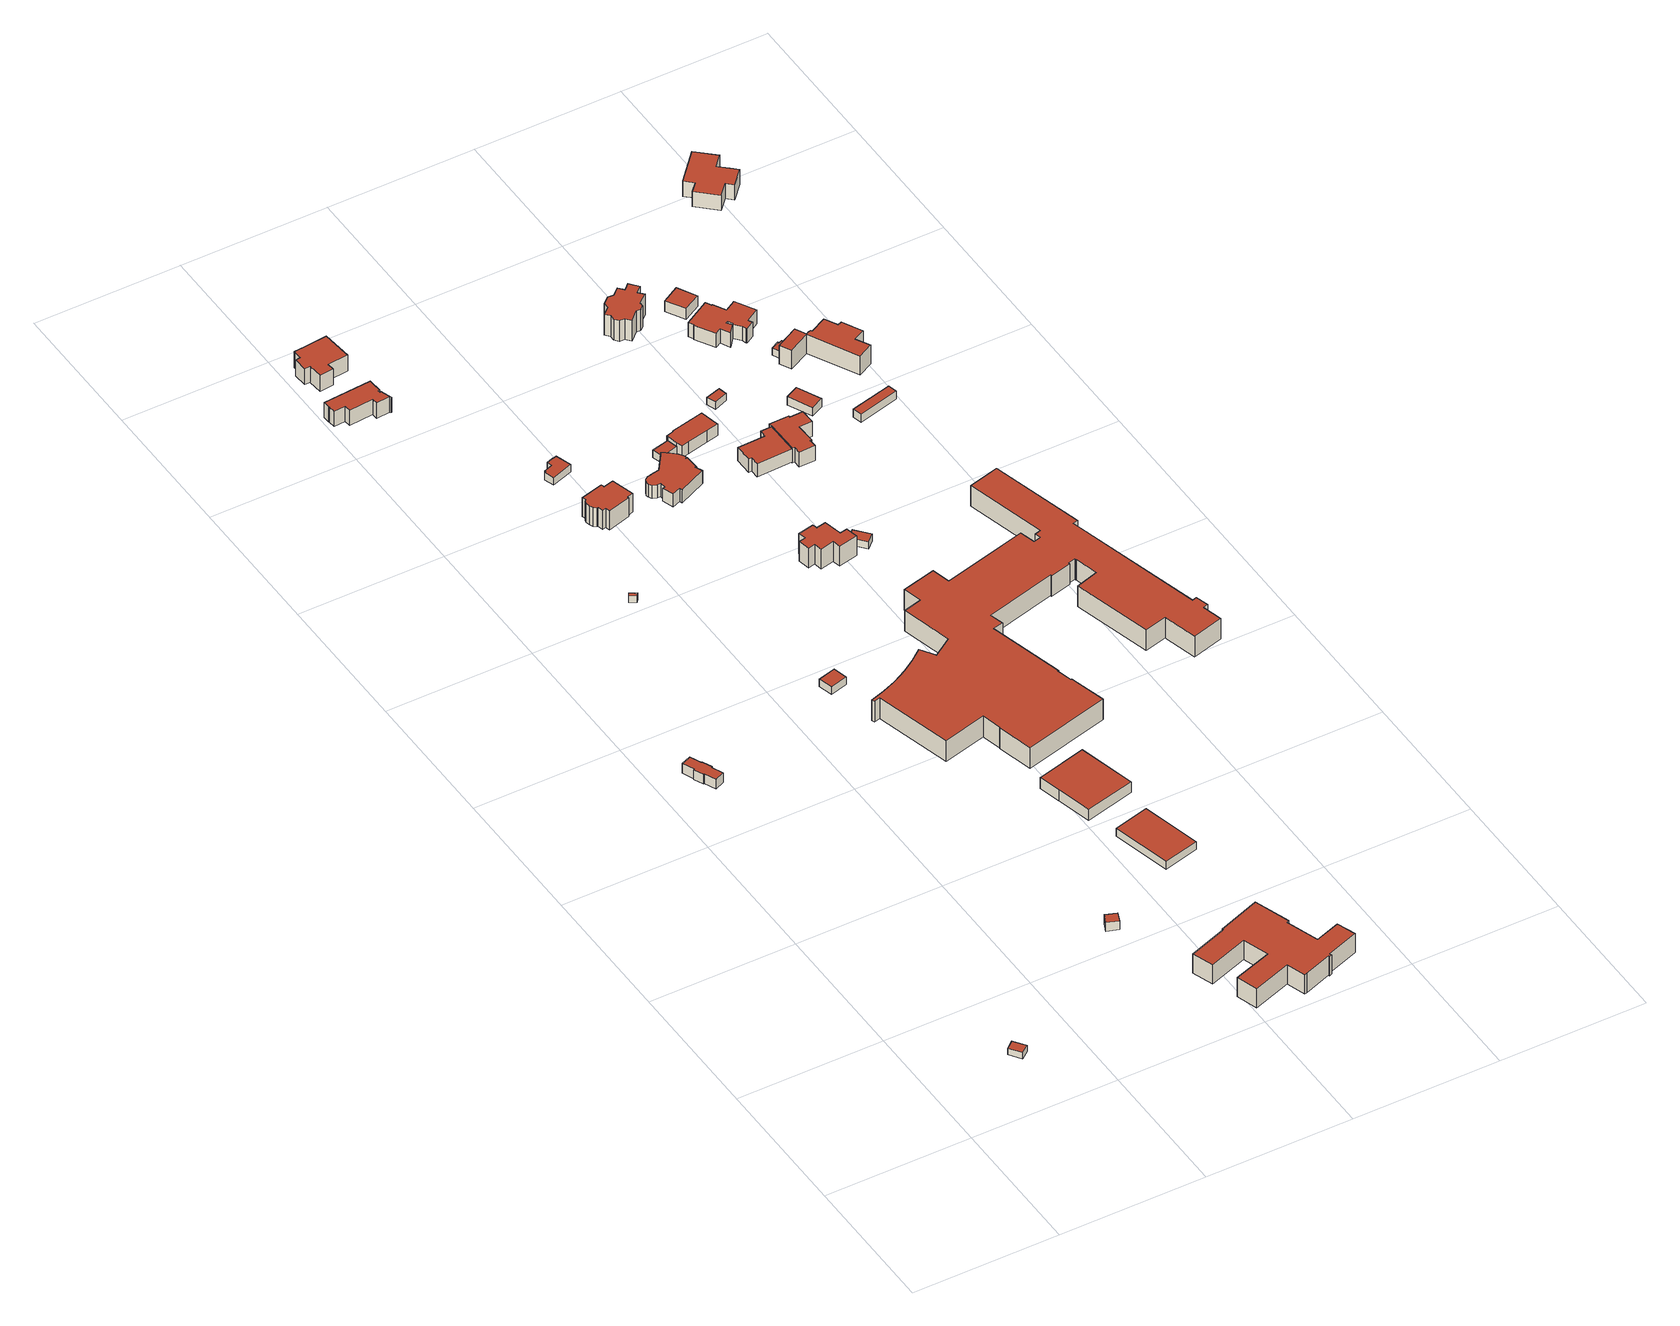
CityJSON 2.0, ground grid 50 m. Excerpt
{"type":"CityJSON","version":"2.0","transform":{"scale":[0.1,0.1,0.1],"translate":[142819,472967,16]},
"CityObjects":{
"building1":{"type":"Building","attributes":{"b3_dak_type":"multiple horizontal","b3_h_dak_50p":23.14,"b3_h_dak_70p":23.22,"b3_h_dak_max":23.34,"b3_h_dak_min":22.95,"b3_h_maaiveld":20.73,"b3_kas_warenhuis":false,"b3_mutatie_ahn3_ahn4":false,"b3_reconstructie_onvolledig":false,"b3_rmse_lod12":0.131,"b3_rmse_lod13":0.131,"b3_rmse_lod22":0.0195,"b3_val3dity_lod12":"[]","b3_val3dity_lod13":"[]","b3_val3dity_lod22":"[]","b3_volume_lod12":41.1,"b3_volume_lod13":41.1,"b3_volume_lod22":39.62,"geconstateerd":false,"oorspronkelijkbouwjaar":2012,"status":"Pand in gebruik"},"children":["building1-1"]},
"building1-1":{"type":"BuildingPart","parents":["building1"],"geometry":[{"type":"Solid","lod":"1.2","boundaries":[[[[0,1,2,3]],[[4,2,1,5]],[[6,3,2,4]],[[7,0,3,6]],[[5,1,0,7]],[[5,7,6,4]]]],"semantics":{"surfaces":[{"type":"GroundSurface"},{"type":"WallSurface","on_footprint_edge":true},{"type":"RoofSurface"}],"values":[[0,1,1,1,1,2]]}}]},
"building2":{"type":"Building","attributes":{"b3_dak_type":"slanted","b3_h_dak_50p":23.76,"b3_h_dak_70p":24.16,"b3_h_dak_max":25.34,"b3_h_dak_min":22.72,"b3_h_maaiveld":20.42,"b3_kas_warenhuis":false,"b3_mutatie_ahn3_ahn4":false,"b3_reconstructie_onvolledig":false,"b3_rmse_lod12":0.737,"b3_rmse_lod13":0.737,"b3_rmse_lod22":0.0589,"b3_val3dity_lod12":"[]","b3_val3dity_lod13":"[]","b3_val3dity_lod22":"[]","b3_volume_lod12":171.53,"b3_volume_lod13":171.53,"b3_volume_lod22":156.34,"geconstateerd":false,"oorspronkelijkbouwjaar":1994,"status":"Pand in gebruik"},"children":["building2-1"]},
"building2-1":{"type":"BuildingPart","parents":["building2"],"geometry":[{"type":"Solid","lod":"1.2","boundaries":[[[[8,9,10,11,12,13,14,15,16,17,18,19]],[[20,15,14,21]],[[21,14,13,22]],[[23,16,15,20]],[[24,17,16,23]],[[22,13,12,25]],[[25,12,11,26]],[[26,11,10,27]],[[28,9,8,29]],[[27,10,9,28]],[[29,8,19,30]],[[30,19,18,31]],[[31,18,17,24]],[[31,24,23,20,21,22,25,26,27,28,29,30]]]],"semantics":{"surfaces":[{"type":"GroundSurface"},{"type":"WallSurface","on_footprint_edge":true},{"type":"RoofSurface"}],"values":[[0,1,1,1,1,1,1,1,1,1,1,1,1,2]]}}]},
"building3":{"type":"Building","attributes":{"b3_dak_type":"slanted","b3_h_dak_50p":24.06,"b3_h_dak_70p":24.35,"b3_h_dak_max":24.79,"b3_h_dak_min":23.16,"b3_h_maaiveld":20.86,"b3_kas_warenhuis":false,"b3_mutatie_ahn3_ahn4":false,"b3_reconstructie_onvolledig":false,"b3_rmse_lod12":0.514,"b3_rmse_lod13":0.514,"b3_rmse_lod22":0.0364,"b3_val3dity_lod12":"[]","b3_val3dity_lod13":"[]","b3_val3dity_lod22":"[]","b3_volume_lod12":49.51,"b3_volume_lod13":49.51,"b3_volume_lod22":45.46,"geconstateerd":false,"oorspronkelijkbouwjaar":1950,"status":"Pand in gebruik"},"children":["building3-1"]},
"building3-1":{"type":"BuildingPart","parents":["building3"],"geometry":[{"type":"Solid","lod":"1.2","boundaries":[[[[32,33,34,35]],[[36,34,33,37]],[[38,35,34,36]],[[39,32,35,38]],[[37,33,32,39]],[[37,39,38,36]]]],"semantics":{"surfaces":[{"type":"GroundSurface"},{"type":"WallSurface","on_footprint_edge":true},{"type":"RoofSurface"}],"values":[[0,1,1,1,1,2]]}}]},
"building4":{"type":"Building","attributes":{"b3_dak_type":"multiple horizontal","b3_h_dak_50p":22.14,"b3_h_dak_70p":22.17,"b3_h_dak_max":22.23,"b3_h_dak_min":22.05,"b3_h_maaiveld":19.67,"b3_kas_warenhuis":false,"b3_mutatie_ahn3_ahn4":false,"b3_reconstructie_onvolledig":false,"b3_rmse_lod12":0.0427,"b3_rmse_lod13":0.0427,"b3_rmse_lod22":0.0392,"b3_val3dity_lod12":"[]","b3_val3dity_lod13":"[]","b3_val3dity_lod22":"[]","b3_volume_lod12":8.63,"b3_volume_lod13":8.63,"b3_volume_lod22":8.57,"geconstateerd":false,"oorspronkelijkbouwjaar":1936,"status":"Pand in gebruik"},"children":["building4-1"]},
"building4-1":{"type":"BuildingPart","parents":["building4"],"geometry":[{"type":"Solid","lod":"1.2","boundaries":[[[[40,41,42,43]],[[44,41,40,45]],[[46,42,41,44]],[[45,40,43,47]],[[47,43,42,46]],[[47,46,44,45]]]],"semantics":{"surfaces":[{"type":"GroundSurface"},{"type":"WallSurface","on_footprint_edge":true},{"type":"RoofSurface"}],"values":[[0,1,1,1,1,2]]}}]},
"building5":{"type":"Building","attributes":{"b3_dak_type":"slanted","b3_h_dak_50p":27.4,"b3_h_dak_70p":28.21,"b3_h_dak_max":31.79,"b3_h_dak_min":24.15,"b3_h_maaiveld":20.88,"b3_kas_warenhuis":false,"b3_mutatie_ahn3_ahn4":false,"b3_reconstructie_onvolledig":false,"b3_rmse_lod12":1.97,"b3_rmse_lod13":1.97,"b3_rmse_lod22":0.131,"b3_val3dity_lod12":"[]","b3_val3dity_lod13":"[]","b3_val3dity_lod22":"[]","b3_volume_lod12":5452.6,"b3_volume_lod13":5452.6,"b3_volume_lod22":4906.74,"geconstateerd":false,"oorspronkelijkbouwjaar":1950,"status":"Pand in gebruik"},"children":["building5-1"]},
"building5-1":{"type":"BuildingPart","parents":["building5"],"geometry":[{"type":"Solid","lod":"1.2","boundaries":[[[[48,49,50,51,52,53,54,55,56,57,58,59,60,61,62,63,64,65,66,67,68]],[[69,49,48,70]],[[71,68,67,72]],[[72,67,66,73]],[[73,66,65,74]],[[74,65,64,75]],[[75,64,63,76]],[[76,63,62,77]],[[77,62,61,78]],[[78,61,60,79]],[[80,59,58,81]],[[79,60,59,80]],[[81,58,57,82]],[[82,57,56,83]],[[83,56,55,84]],[[85,51,50,86]],[[84,55,54,87]],[[88,52,51,85]],[[89,53,52,88]],[[87,54,53,89]],[[70,48,68,71]],[[86,50,49,69]],[[86,69,70,71,72,73,74,75,76,77,78,79,80,81,82,83,84,87,89,88,85]]]],"semantics":{"surfaces":[{"type":"GroundSurface"},{"type":"WallSurface","on_footprint_edge":true},{"type":"RoofSurface"}],"values":[[0,1,1,1,1,1,1,1,1,1,1,1,1,1,1,1,1,1,1,1,1,1,2]]}}]},
"building6":{"type":"Building","attributes":{"b3_dak_type":"slanted","b3_h_dak_50p":24.07,"b3_h_dak_70p":24.55,"b3_h_dak_max":27.85,"b3_h_dak_min":21.35,"b3_h_maaiveld":18.71,"b3_kas_warenhuis":false,"b3_mutatie_ahn3_ahn4":false,"b3_reconstructie_onvolledig":false,"b3_rmse_lod12":1.59,"b3_rmse_lod13":1.56,"b3_rmse_lod22":0.21,"b3_val3dity_lod12":"[]","b3_val3dity_lod13":"[]","b3_val3dity_lod22":"[]","b3_volume_lod12":683.95,"b3_volume_lod13":684.21,"b3_volume_lod22":595.8,"geconstateerd":false,"oorspronkelijkbouwjaar":1956,"status":"Pand in gebruik"},"children":["building6-1"]},
"building6-1":{"type":"BuildingPart","parents":["building6"],"geometry":[{"type":"Solid","lod":"1.2","boundaries":[[[[90,91,92,93,94,95,96,97,98,99,100,101,102,103,104,105]],[[106,102,101,107]],[[107,101,100,108]],[[109,91,90,110]],[[110,90,105,111]],[[112,95,94,113]],[[114,103,102,106]],[[115,96,95,112]],[[108,100,99,116]],[[116,99,98,117]],[[117,98,97,118]],[[118,97,96,115]],[[119,93,92,120]],[[113,94,93,119]],[[120,92,91,109]],[[111,105,104,121]],[[121,104,103,114]],[[121,114,106,107,108,116,117,118,115,112,113,119,120,109,110,111]]]],"semantics":{"surfaces":[{"type":"GroundSurface"},{"type":"WallSurface","on_footprint_edge":true},{"type":"RoofSurface"}],"values":[[0,1,1,1,1,1,1,1,1,1,1,1,1,1,1,1,1,2]]}}]},
"building7":{"type":"Building","attributes":{"b3_dak_type":"multiple horizontal","b3_h_dak_50p":23.02,"b3_h_dak_70p":23.03,"b3_h_dak_max":23.17,"b3_h_dak_min":22.88,"b3_h_maaiveld":20.1,"b3_kas_warenhuis":false,"b3_mutatie_ahn3_ahn4":false,"b3_reconstructie_onvolledig":false,"b3_rmse_lod12":0.0238,"b3_rmse_lod13":0.0238,"b3_rmse_lod22":0.0223,"b3_val3dity_lod12":"[]","b3_val3dity_lod13":"[]","b3_val3dity_lod22":"[]","b3_volume_lod12":91.3,"b3_volume_lod13":91.3,"b3_volume_lod22":91.19,"geconstateerd":false,"oorspronkelijkbouwjaar":1970,"status":"Pand in gebruik"},"children":["building7-1"]},
"building7-1":{"type":"BuildingPart","parents":["building7"],"geometry":[{"type":"Solid","lod":"1.2","boundaries":[[[[122,123,124,125]],[[126,123,122,127]],[[127,122,125,128]],[[129,124,123,126]],[[128,125,124,129]],[[128,129,126,127]]]],"semantics":{"surfaces":[{"type":"GroundSurface"},{"type":"WallSurface","on_footprint_edge":true},{"type":"RoofSurface"}],"values":[[0,1,1,1,1,2]]}}]},
"building8":{"type":"Building","attributes":{"b3_dak_type":"slanted","b3_h_dak_50p":24.22,"b3_h_dak_70p":25.07,"b3_h_dak_max":27.09,"b3_h_dak_min":21.62,"b3_h_maaiveld":18.99,"b3_kas_warenhuis":false,"b3_mutatie_ahn3_ahn4":false,"b3_reconstructie_onvolledig":false,"b3_rmse_lod12":1.87,"b3_rmse_lod13":1.87,"b3_rmse_lod22":0.143,"b3_val3dity_lod12":"[]","b3_val3dity_lod13":"[]","b3_val3dity_lod22":"[]","b3_volume_lod12":882.23,"b3_volume_lod13":882.23,"b3_volume_lod22":741.4,"geconstateerd":false,"oorspronkelijkbouwjaar":1930,"status":"Pand in gebruik"},"children":["building8-1"]},
"building8-1":{"type":"BuildingPart","parents":["building8"],"geometry":[{"type":"Solid","lod":"1.2","boundaries":[[[[130,131,132,133,134,135,136,137,138,139,140]],[[141,138,137,142]],[[142,137,136,143]],[[143,136,135,144]],[[144,135,134,145]],[[146,139,138,141]],[[147,130,140,148]],[[148,140,139,146]],[[145,134,133,149]],[[149,133,132,150]],[[150,132,131,151]],[[151,131,130,147]],[[151,147,148,146,141,142,143,144,145,149,150]]]],"semantics":{"surfaces":[{"type":"GroundSurface"},{"type":"WallSurface","on_footprint_edge":true},{"type":"RoofSurface"}],"values":[[0,1,1,1,1,1,1,1,1,1,1,1,2]]}}]},
"building9":{"type":"Building","attributes":{"b3_dak_type":"multiple horizontal","b3_h_dak_50p":24,"b3_h_dak_70p":24.02,"b3_h_dak_max":24.35,"b3_h_dak_min":21.24,"b3_h_maaiveld":21.02,"b3_kas_warenhuis":false,"b3_mutatie_ahn3_ahn4":false,"b3_reconstructie_onvolledig":false,"b3_rmse_lod12":0.13,"b3_rmse_lod13":0.13,"b3_rmse_lod22":0.126,"b3_val3dity_lod12":"[]","b3_val3dity_lod13":"[]","b3_val3dity_lod22":"[]","b3_volume_lod12":774.71,"b3_volume_lod13":774.71,"b3_volume_lod22":771.06,"geconstateerd":false,"oorspronkelijkbouwjaar":1970,"status":"Pand in gebruik"},"children":["building9-1"]},
"building9-1":{"type":"BuildingPart","parents":["building9"],"geometry":[{"type":"Solid","lod":"1.2","boundaries":[[[[152,153,154,155,156,157]],[[158,154,153,159]],[[160,156,155,161]],[[161,155,154,158]],[[162,157,156,160]],[[163,152,157,162]],[[159,153,152,163]],[[159,163,162,160,161,158]]]],"semantics":{"surfaces":[{"type":"GroundSurface"},{"type":"WallSurface","on_footprint_edge":true},{"type":"RoofSurface"}],"values":[[0,1,1,1,1,1,1,2]]}}]},
"building10":{"type":"Building","attributes":{"b3_dak_type":"slanted","b3_h_dak_50p":25.61,"b3_h_dak_70p":26.38,"b3_h_dak_max":27.65,"b3_h_dak_min":21.99,"b3_h_maaiveld":19.08,"b3_kas_warenhuis":false,"b3_mutatie_ahn3_ahn4":false,"b3_reconstructie_onvolledig":false,"b3_rmse_lod12":1.64,"b3_rmse_lod13":1.64,"b3_rmse_lod22":0.108,"b3_val3dity_lod12":"[]","b3_val3dity_lod13":"[]","b3_val3dity_lod22":"[]","b3_volume_lod12":806.94,"b3_volume_lod13":806.94,"b3_volume_lod22":709.84,"geconstateerd":false,"oorspronkelijkbouwjaar":1919,"status":"Pand in gebruik"},"children":["building10-1"]},
"building10-1":{"type":"BuildingPart","parents":["building10"],"geometry":[{"type":"Solid","lod":"1.2","boundaries":[[[[164,165,166,167,168,169,170,171,172,173,174,175,176,177,178,179,180]],[[181,173,172,182]],[[183,174,173,181]],[[182,172,171,184]],[[185,170,169,186]],[[184,171,170,185]],[[187,167,166,188]],[[189,168,167,187]],[[186,169,168,189]],[[190,165,164,191]],[[188,166,165,190]],[[191,164,180,192]],[[192,180,179,193]],[[193,179,178,194]],[[194,178,177,195]],[[195,177,176,196]],[[196,176,175,197]],[[197,175,174,183]],[[197,183,181,182,184,185,186,189,187,188,190,191,192,193,194,195,196]]]],"semantics":{"surfaces":[{"type":"GroundSurface"},{"type":"WallSurface","on_footprint_edge":true},{"type":"RoofSurface"}],"values":[[0,1,1,1,1,1,1,1,1,1,1,1,1,1,1,1,1,1,2]]}}]},
"building11":{"type":"Building","attributes":{"b3_dak_type":"multiple horizontal","b3_h_dak_50p":24.29,"b3_h_dak_70p":24.33,"b3_h_dak_max":25.59,"b3_h_dak_min":22.02,"b3_h_maaiveld":20.09,"b3_kas_warenhuis":false,"b3_mutatie_ahn3_ahn4":false,"b3_reconstructie_onvolledig":false,"b3_rmse_lod12":0.244,"b3_rmse_lod13":0.244,"b3_rmse_lod22":0.194,"b3_val3dity_lod12":"[]","b3_val3dity_lod13":"[]","b3_val3dity_lod22":"[]","b3_volume_lod12":1491.01,"b3_volume_lod13":1491.01,"b3_volume_lod22":1485.7,"geconstateerd":false,"oorspronkelijkbouwjaar":1970,"status":"Pand in gebruik"},"children":["building11-1"]},
"building11-1":{"type":"BuildingPart","parents":["building11"],"geometry":[{"type":"Solid","lod":"1.2","boundaries":[[[[198,199,200,201,202,203,204]],[[205,202,201,206]],[[207,203,202,205]],[[206,201,200,208]],[[209,204,203,207]],[[208,200,199,210]],[[211,198,204,209]],[[210,199,198,211]],[[210,211,209,207,205,206,208]]]],"semantics":{"surfaces":[{"type":"GroundSurface"},{"type":"WallSurface","on_footprint_edge":true},{"type":"RoofSurface"}],"values":[[0,1,1,1,1,1,1,1,2]]}}]},
"building12":{"type":"Building","attributes":{"b3_dak_type":"slanted","b3_h_dak_50p":21.4,"b3_h_dak_70p":21.5,"b3_h_dak_max":21.8,"b3_h_dak_min":20.87,"b3_h_maaiveld":18.58,"b3_kas_warenhuis":false,"b3_mutatie_ahn3_ahn4":false,"b3_reconstructie_onvolledig":false,"b3_rmse_lod12":0.271,"b3_rmse_lod13":0.271,"b3_rmse_lod22":0.195,"b3_val3dity_lod12":"[]","b3_val3dity_lod13":"[]","b3_val3dity_lod22":"[]","b3_volume_lod12":109.45,"b3_volume_lod13":109.45,"b3_volume_lod22":104.81,"geconstateerd":false,"oorspronkelijkbouwjaar":2011,"status":"Pand in gebruik"},"children":["building12-1"]},
"building12-1":{"type":"BuildingPart","parents":["building12"],"geometry":[{"type":"Solid","lod":"1.2","boundaries":[[[[212,213,214,215,216,217,218,219,220,221]],[[222,220,219,223]],[[224,213,212,225]],[[225,212,221,226]],[[227,214,213,224]],[[223,219,218,228]],[[228,218,217,229]],[[230,215,214,227]],[[231,216,215,230]],[[229,217,216,231]],[[226,221,220,222]],[[226,222,223,228,229,231,230,227,224,225]]]],"semantics":{"surfaces":[{"type":"GroundSurface"},{"type":"WallSurface","on_footprint_edge":true},{"type":"RoofSurface"}],"values":[[0,1,1,1,1,1,1,1,1,1,1,2]]}}]},
"building13":{"type":"Building","attributes":{"b3_dak_type":"slanted","b3_h_dak_50p":21.97,"b3_h_dak_70p":23.82,"b3_h_dak_max":24.96,"b3_h_dak_min":21.35,"b3_h_maaiveld":18.92,"b3_kas_warenhuis":false,"b3_mutatie_ahn3_ahn4":false,"b3_reconstructie_onvolledig":false,"b3_rmse_lod12":1.58,"b3_rmse_lod13":1.58,"b3_rmse_lod22":0.197,"b3_val3dity_lod12":"[]","b3_val3dity_lod13":"[]","b3_val3dity_lod22":"[]","b3_volume_lod12":855.33,"b3_volume_lod13":855.33,"b3_volume_lod22":673.35,"geconstateerd":false,"oorspronkelijkbouwjaar":1993,"status":"Pand in gebruik"},"children":["building13-1"]},
"building13-1":{"type":"BuildingPart","parents":["building13"],"geometry":[{"type":"Solid","lod":"1.2","boundaries":[[[[232,233,234,235,236,237,238,239,240,241,242,243,244,245,246,247,248,249,250,251,252,253,254,255,256,257,258,259,260]],[[261,243,242,262]],[[263,249,248,264]],[[265,246,245,266]],[[267,250,249,263]],[[268,251,250,267]],[[264,248,247,269]],[[269,247,246,265]],[[266,245,244,270]],[[270,244,243,261]],[[271,241,240,272]],[[262,242,241,271]],[[272,240,239,273]],[[273,239,238,274]],[[274,238,237,275]],[[276,233,232,277]],[[278,236,235,279]],[[275,237,236,278]],[[280,234,233,276]],[[279,235,234,280]],[[281,259,258,282]],[[283,260,259,281]],[[277,232,260,283]],[[284,257,256,285]],[[285,256,255,286]],[[286,255,254,287]],[[282,258,257,284]],[[287,254,253,288]],[[288,253,252,289]],[[289,252,251,268]],[[289,268,267,263,264,269,265,266,270,261,262,271,272,273,274,275,278,279,280,276,277,283,281,282,284,285,286,287,288]]]],"semantics":{"surfaces":[{"type":"GroundSurface"},{"type":"WallSurface","on_footprint_edge":true},{"type":"RoofSurface"}],"values":[[0,1,1,1,1,1,1,1,1,1,1,1,1,1,1,1,1,1,1,1,1,1,1,1,1,1,1,1,1,1,2]]}}]},
"building14":{"type":"Building","attributes":{"b3_dak_type":"slanted","b3_h_dak_50p":25.69,"b3_h_dak_70p":26.9,"b3_h_dak_max":29.04,"b3_h_dak_min":21.82,"b3_h_maaiveld":19.28,"b3_kas_warenhuis":false,"b3_mutatie_ahn3_ahn4":false,"b3_reconstructie_onvolledig":false,"b3_rmse_lod12":2.82,"b3_rmse_lod13":1.1,"b3_rmse_lod22":0.0935,"b3_val3dity_lod12":"[]","b3_val3dity_lod13":"[]","b3_val3dity_lod22":"[]","b3_volume_lod12":849.24,"b3_volume_lod13":719.4,"b3_volume_lod22":654.16,"geconstateerd":false,"oorspronkelijkbouwjaar":1931,"status":"Pand in gebruik"},"children":["building14-1"]},
"building14-1":{"type":"BuildingPart","parents":["building14"],"geometry":[{"type":"Solid","lod":"1.2","boundaries":[[[[290,291,292,293,294,295,296,297,298,299,300,301,302,303]],[[304,303,302,305]],[[306,290,303,304]],[[305,302,301,307]],[[307,301,300,308]],[[308,300,299,309]],[[309,299,298,310]],[[310,298,297,311]],[[311,297,296,312]],[[312,296,295,313]],[[314,294,293,315]],[[315,293,292,316]],[[313,295,294,314]],[[316,292,291,317]],[[317,291,290,306]],[[317,306,304,305,307,308,309,310,311,312,313,314,315,316]]]],"semantics":{"surfaces":[{"type":"GroundSurface"},{"type":"WallSurface","on_footprint_edge":true},{"type":"RoofSurface"}],"values":[[0,1,1,1,1,1,1,1,1,1,1,1,1,1,1,2]]}}]},
"building15":{"type":"Building","attributes":{"b3_dak_type":"multiple horizontal","b3_h_dak_50p":21.62,"b3_h_dak_70p":21.63,"b3_h_dak_max":21.83,"b3_h_dak_min":21.39,"b3_h_maaiveld":18.76,"b3_kas_warenhuis":false,"b3_mutatie_ahn3_ahn4":false,"b3_reconstructie_onvolledig":false,"b3_rmse_lod12":0.0261,"b3_rmse_lod13":0.0261,"b3_rmse_lod22":0.0251,"b3_val3dity_lod12":"[]","b3_val3dity_lod13":"[]","b3_val3dity_lod22":"[]","b3_volume_lod12":68.25,"b3_volume_lod13":68.25,"b3_volume_lod22":68.15,"geconstateerd":false,"oorspronkelijkbouwjaar":1980,"status":"Pand in gebruik"},"children":["building15-1"]},
"building15-1":{"type":"BuildingPart","parents":["building15"],"geometry":[{"type":"Solid","lod":"1.2","boundaries":[[[[318,319,320,321]],[[322,320,319,323]],[[324,321,320,322]],[[325,318,321,324]],[[323,319,318,325]],[[323,325,324,322]]]],"semantics":{"surfaces":[{"type":"GroundSurface"},{"type":"WallSurface","on_footprint_edge":true},{"type":"RoofSurface"}],"values":[[0,1,1,1,1,2]]}}]},
"building16":{"type":"Building","attributes":{"b3_dak_type":"multiple horizontal","b3_h_dak_50p":27.55,"b3_h_dak_70p":27.59,"b3_h_dak_max":30.45,"b3_h_dak_min":18.88,"b3_h_maaiveld":19.61,"b3_kas_warenhuis":false,"b3_mutatie_ahn3_ahn4":false,"b3_reconstructie_onvolledig":false,"b3_rmse_lod12":1.69,"b3_rmse_lod13":1.14,"b3_rmse_lod22":0.451,"b3_val3dity_lod12":"[]","b3_val3dity_lod13":"[]","b3_val3dity_lod22":"[303]","b3_volume_lod12":34270.88,"b3_volume_lod13":32622.32,"b3_volume_lod22":30644,"geconstateerd":false,"oorspronkelijkbouwjaar":1970,"status":"Pand in gebruik"},"children":["building16-1"]},
"building16-1":{"type":"BuildingPart","parents":["building16"],"geometry":[{"type":"Solid","lod":"1.2","boundaries":[[[[326,327,328,329,330,331,332,333,334,335,336,337,338,339,340,341,342,343,344,345,346,347,348,349,350,351,352,353,354,355,356,357,358,359,360,361,362,363,364,365,366,367,368,369,370,371,372,373,374,375,376,377,378,379,380,381]],[[382,366,365,383]],[[384,367,366,382]],[[385,372,371,386]],[[387,363,362,388]],[[389,364,363,387]],[[390,327,326,391]],[[392,328,327,390]],[[393,370,369,394]],[[386,371,370,393]],[[394,369,368,395]],[[395,368,367,384]],[[396,342,341,397]],[[383,365,364,389]],[[398,329,328,392]],[[399,360,359,400]],[[388,362,361,401]],[[401,361,360,399]],[[402,335,334,403]],[[404,336,335,402]],[[405,351,350,406]],[[400,359,358,407]],[[408,349,348,409]],[[407,358,357,410]],[[410,357,356,411]],[[403,334,333,412]],[[413,352,351,405]],[[406,350,349,408]],[[414,347,346,415]],[[409,348,347,414]],[[416,345,344,417]],[[417,344,343,418]],[[415,346,345,416]],[[419,354,353,420]],[[421,355,354,419]],[[422,338,337,423]],[[424,339,338,422]],[[411,356,355,421]],[[412,333,332,425]],[[425,332,331,426]],[[427,330,329,398]],[[426,331,330,427]],[[391,326,381,428]],[[428,381,380,429]],[[430,379,378,431]],[[429,380,379,430]],[[431,378,377,432]],[[432,377,376,433]],[[434,375,374,435]],[[435,374,373,436]],[[433,376,375,434]],[[436,373,372,385]],[[423,337,336,404]],[[420,353,352,413]],[[397,341,340,437]],[[437,340,339,424]],[[418,343,342,396]],[[418,396,397,437,424,422,423,404,402,403,412,425,426,427,398,392,390,391,428,429,430,431,432,433,434,435,436,385,386,393,394,395,384,382,383,389,387,388,401,399,400,407,410,411,421,419,420,413,405,406,408,409,414,415,416,417]]]],"semantics":{"surfaces":[{"type":"GroundSurface"},{"type":"WallSurface","on_footprint_edge":true},{"type":"RoofSurface"}],"values":[[0,1,1,1,1,1,1,1,1,1,1,1,1,1,1,1,1,1,1,1,1,1,1,1,1,1,1,1,1,1,1,1,1,1,1,1,1,1,1,1,1,1,1,1,1,1,1,1,1,1,1,1,1,1,1,1,1,2]]}}]},
"building17":{"type":"Building","attributes":{"b3_dak_type":"multiple horizontal","b3_h_dak_50p":21.8,"b3_h_dak_70p":21.81,"b3_h_dak_max":22.12,"b3_h_dak_min":21.7,"b3_h_maaiveld":19.08,"b3_kas_warenhuis":false,"b3_mutatie_ahn3_ahn4":false,"b3_reconstructie_onvolledig":false,"b3_rmse_lod12":0.0314,"b3_rmse_lod13":0.0314,"b3_rmse_lod22":0.0279,"b3_val3dity_lod12":"[]","b3_val3dity_lod13":"[]","b3_val3dity_lod22":"[]","b3_volume_lod12":62.63,"b3_volume_lod13":62.63,"b3_volume_lod22":62.55,"geconstateerd":false,"oorspronkelijkbouwjaar":1935,"status":"Pand in gebruik"},"children":["building17-1"]},
"building17-1":{"type":"BuildingPart","parents":["building17"],"geometry":[{"type":"Solid","lod":"1.2","boundaries":[[[[438,439,440,441]],[[442,439,438,443]],[[443,438,441,444]],[[445,440,439,442]],[[444,441,440,445]],[[444,445,442,443]]]],"semantics":{"surfaces":[{"type":"GroundSurface"},{"type":"WallSurface","on_footprint_edge":true},{"type":"RoofSurface"}],"values":[[0,1,1,1,1,2]]}}]},
"building18":{"type":"Building","attributes":{"b3_dak_type":"slanted","b3_h_dak_50p":22.6,"b3_h_dak_70p":23.12,"b3_h_dak_max":23.92,"b3_h_dak_min":20.57,"b3_h_maaiveld":18.45,"b3_kas_warenhuis":false,"b3_mutatie_ahn3_ahn4":false,"b3_reconstructie_onvolledig":false,"b3_rmse_lod12":1.09,"b3_rmse_lod13":1.09,"b3_rmse_lod22":0.0776,"b3_val3dity_lod12":"[]","b3_val3dity_lod13":"[]","b3_val3dity_lod22":"[]","b3_volume_lod12":447.39,"b3_volume_lod13":447.39,"b3_volume_lod22":379.51,"geconstateerd":false,"oorspronkelijkbouwjaar":1970,"status":"Pand in gebruik"},"children":["building18-1"]},
"building18-1":{"type":"BuildingPart","parents":["building18"],"geometry":[{"type":"Solid","lod":"1.2","boundaries":[[[[446,447,448,449,450,451,452,453,454,455,456]],[[457,453,452,458]],[[458,452,451,459]],[[460,456,455,461]],[[462,446,456,460]],[[461,455,454,463]],[[463,454,453,457]],[[464,450,449,465]],[[459,451,450,464]],[[465,449,448,466]],[[466,448,447,467]],[[467,447,446,462]],[[467,462,460,461,463,457,458,459,464,465,466]]]],"semantics":{"surfaces":[{"type":"GroundSurface"},{"type":"WallSurface","on_footprint_edge":true},{"type":"RoofSurface"}],"values":[[0,1,1,1,1,1,1,1,1,1,1,1,2]]}}]},
"building19":{"type":"Building","attributes":{"b3_dak_type":"slanted","b3_h_dak_50p":23.21,"b3_h_dak_70p":23.82,"b3_h_dak_max":25.56,"b3_h_dak_min":21.48,"b3_h_maaiveld":18.73,"b3_kas_warenhuis":false,"b3_mutatie_ahn3_ahn4":false,"b3_reconstructie_onvolledig":false,"b3_rmse_lod12":1.21,"b3_rmse_lod13":1.21,"b3_rmse_lod22":0.116,"b3_val3dity_lod12":"[]","b3_val3dity_lod13":"[]","b3_val3dity_lod22":"[]","b3_volume_lod12":647.75,"b3_volume_lod13":647.75,"b3_volume_lod22":555.37,"geconstateerd":false,"oorspronkelijkbouwjaar":1931,"status":"Pand in gebruik"},"children":["building19-1"]},
"building19-1":{"type":"BuildingPart","parents":["building19"],"geometry":[{"type":"Solid","lod":"1.2","boundaries":[[[[468,469,470,471,472,473,474,475]],[[476,469,468,477]],[[477,468,475,478]],[[478,475,474,479]],[[480,472,471,481]],[[482,473,472,480]],[[479,474,473,482]],[[481,471,470,483]],[[483,470,469,476]],[[483,476,477,478,479,482,480,481]]]],"semantics":{"surfaces":[{"type":"GroundSurface"},{"type":"WallSurface","on_footprint_edge":true},{"type":"RoofSurface"}],"values":[[0,1,1,1,1,1,1,1,1,2]]}}]},
"building20":{"type":"Building","attributes":{"b3_dak_type":"slanted","b3_h_dak_50p":20.59,"b3_h_dak_70p":20.73,"b3_h_dak_max":20.99,"b3_h_dak_min":20.2,"b3_h_maaiveld":17.98,"b3_kas_warenhuis":false,"b3_mutatie_ahn3_ahn4":false,"b3_reconstructie_onvolledig":false,"b3_rmse_lod12":0.273,"b3_rmse_lod13":0.273,"b3_rmse_lod22":0.0827,"b3_val3dity_lod12":"[]","b3_val3dity_lod13":"[]","b3_val3dity_lod22":"[]","b3_volume_lod12":44.08,"b3_volume_lod13":44.08,"b3_volume_lod22":41.56,"geconstateerd":false,"oorspronkelijkbouwjaar":2017,"status":"Pand in gebruik"},"children":["building20-1"]},
"building20-1":{"type":"BuildingPart","parents":["building20"],"geometry":[{"type":"Solid","lod":"1.2","boundaries":[[[[484,485,486,487]],[[488,485,484,489]],[[489,484,487,490]],[[491,486,485,488]],[[490,487,486,491]],[[490,491,488,489]]]],"semantics":{"surfaces":[{"type":"GroundSurface"},{"type":"WallSurface","on_footprint_edge":true},{"type":"RoofSurface"}],"values":[[0,1,1,1,1,2]]}}]},
"building21":{"type":"Building","attributes":{"b3_dak_type":"slanted","b3_h_dak_50p":22.96,"b3_h_dak_70p":24.08,"b3_h_dak_max":26.23,"b3_h_dak_min":20.88,"b3_h_maaiveld":18.33,"b3_kas_warenhuis":false,"b3_mutatie_ahn3_ahn4":false,"b3_reconstructie_onvolledig":false,"b3_rmse_lod12":1.6,"b3_rmse_lod13":1.6,"b3_rmse_lod22":0.064,"b3_val3dity_lod12":"[]","b3_val3dity_lod13":"[]","b3_val3dity_lod22":"[]","b3_volume_lod12":711.88,"b3_volume_lod13":711.88,"b3_volume_lod22":604.43,"geconstateerd":false,"oorspronkelijkbouwjaar":1930,"status":"Pand in gebruik"},"children":["building21-1"]},
"building21-1":{"type":"BuildingPart","parents":["building21"],"geometry":[{"type":"Solid","lod":"1.2","boundaries":[[[[492,493,494,495,496,497,498,499,500,501,502,503,504]],[[505,495,494,506]],[[507,496,495,505]],[[508,500,499,509]],[[510,501,500,508]],[[511,497,496,507]],[[512,502,501,510]],[[509,499,498,513]],[[513,498,497,511]],[[514,493,492,515]],[[506,494,493,514]],[[516,503,502,512]],[[517,504,503,516]],[[515,492,504,517]],[[515,517,516,512,510,508,509,513,511,507,505,506,514]]]],"semantics":{"surfaces":[{"type":"GroundSurface"},{"type":"WallSurface","on_footprint_edge":true},{"type":"RoofSurface"}],"values":[[0,1,1,1,1,1,1,1,1,1,1,1,1,1,2]]}}]},
"building22":{"type":"Building","attributes":{"b3_dak_type":"slanted","b3_h_dak_50p":24.76,"b3_h_dak_70p":25.71,"b3_h_dak_max":27.51,"b3_h_dak_min":20.45,"b3_h_maaiveld":17.7,"b3_kas_warenhuis":false,"b3_mutatie_ahn3_ahn4":false,"b3_reconstructie_onvolledig":false,"b3_rmse_lod12":2,"b3_rmse_lod13":1.43,"b3_rmse_lod22":0.166,"b3_val3dity_lod12":"[]","b3_val3dity_lod13":"[]","b3_val3dity_lod22":"[]","b3_volume_lod12":1032.83,"b3_volume_lod13":1002.27,"b3_volume_lod22":898.21,"geconstateerd":false,"oorspronkelijkbouwjaar":1920,"status":"Pand in gebruik"},"children":["building22-1"]},
"building22-1":{"type":"BuildingPart","parents":["building22"],"geometry":[{"type":"Solid","lod":"1.2","boundaries":[[[[518,519,520,521,522,523,524,525,526,527,528,529,530,531,532,533,534,535,536,537]],[[538,536,535,539]],[[539,535,534,540]],[[540,534,533,541]],[[542,537,536,538]],[[541,533,532,543]],[[543,532,531,544]],[[544,531,530,545]],[[546,529,528,547]],[[545,530,529,546]],[[547,528,527,548]],[[548,527,526,549]],[[549,526,525,550]],[[551,524,523,552]],[[550,525,524,551]],[[552,523,522,553]],[[553,522,521,554]],[[554,521,520,555]],[[556,519,518,557]],[[555,520,519,556]],[[557,518,537,542]],[[557,542,538,539,540,541,543,544,545,546,547,548,549,550,551,552,553,554,555,556]]]],"semantics":{"surfaces":[{"type":"GroundSurface"},{"type":"WallSurface","on_footprint_edge":true},{"type":"RoofSurface"}],"values":[[0,1,1,1,1,1,1,1,1,1,1,1,1,1,1,1,1,1,1,1,1,2]]}}]},
"building23":{"type":"Building","attributes":{"b3_dak_type":"slanted","b3_h_dak_50p":20.75,"b3_h_dak_70p":20.94,"b3_h_dak_max":21.32,"b3_h_dak_min":20.23,"b3_h_maaiveld":17.83,"b3_kas_warenhuis":false,"b3_mutatie_ahn3_ahn4":false,"b3_reconstructie_onvolledig":false,"b3_rmse_lod12":0.339,"b3_rmse_lod13":0.339,"b3_rmse_lod22":0.022,"b3_val3dity_lod12":"[]","b3_val3dity_lod13":"[]","b3_val3dity_lod22":"[]","b3_volume_lod12":136,"b3_volume_lod13":136,"b3_volume_lod22":127.16,"geconstateerd":false,"oorspronkelijkbouwjaar":1957,"status":"Pand in gebruik"},"children":["building23-1"]},
"building23-1":{"type":"BuildingPart","parents":["building23"],"geometry":[{"type":"Solid","lod":"1.2","boundaries":[[[[558,559,560,561]],[[562,559,558,563]],[[563,558,561,564]],[[565,560,559,562]],[[564,561,560,565]],[[564,565,562,563]]]],"semantics":{"surfaces":[{"type":"GroundSurface"},{"type":"WallSurface","on_footprint_edge":true},{"type":"RoofSurface"}],"values":[[0,1,1,1,1,2]]}}]},
"building24":{"type":"Building","attributes":{"b3_dak_type":"slanted","b3_h_dak_50p":21.05,"b3_h_dak_70p":21.37,"b3_h_dak_max":22.06,"b3_h_dak_min":20.23,"b3_h_maaiveld":17.21,"b3_kas_warenhuis":false,"b3_mutatie_ahn3_ahn4":false,"b3_reconstructie_onvolledig":false,"b3_rmse_lod12":0.583,"b3_rmse_lod13":0.583,"b3_rmse_lod22":0.0963,"b3_val3dity_lod12":"[]","b3_val3dity_lod13":"[]","b3_val3dity_lod22":"[]","b3_volume_lod12":199.95,"b3_volume_lod13":199.95,"b3_volume_lod22":185.93,"geconstateerd":false,"oorspronkelijkbouwjaar":1920,"status":"Pand in gebruik"},"children":["building24-1"]},
"building24-1":{"type":"BuildingPart","parents":["building24"],"geometry":[{"type":"Solid","lod":"1.2","boundaries":[[[[566,567,568,569]],[[570,568,567,571]],[[572,569,568,570]],[[573,566,569,572]],[[571,567,566,573]],[[571,573,572,570]]]],"semantics":{"surfaces":[{"type":"GroundSurface"},{"type":"WallSurface","on_footprint_edge":true},{"type":"RoofSurface"}],"values":[[0,1,1,1,1,2]]}}]},
"building25":{"type":"Building","attributes":{"b3_dak_type":"slanted","b3_h_dak_50p":22.03,"b3_h_dak_70p":22.78,"b3_h_dak_max":24.91,"b3_h_dak_min":19.47,"b3_h_maaiveld":17.23,"b3_kas_warenhuis":false,"b3_mutatie_ahn3_ahn4":false,"b3_reconstructie_onvolledig":false,"b3_rmse_lod12":1.64,"b3_rmse_lod13":1.64,"b3_rmse_lod22":0.119,"b3_val3dity_lod12":"[104]","b3_val3dity_lod13":"[104]","b3_val3dity_lod22":"[303]","b3_volume_lod12":949.08,"b3_volume_lod13":949.08,"b3_volume_lod22":792.16,"geconstateerd":false,"oorspronkelijkbouwjaar":1950,"status":"Pand in gebruik"},"children":["building25-1"]},
"building25-1":{"type":"BuildingPart","parents":["building25"],"geometry":[{"type":"Solid","lod":"1.2","boundaries":[[[[574,575,576,577,578,579,580,581,582,583,584,585,586,587,588,589,590,591],[592,593,588,594]],[[595,575,574,596]],[[596,574,591,597]],[[598,576,575,595]],[[597,591,590,599]],[[600,588,587,601]],[[602,589,588,600]],[[603,585,584,604]],[[605,586,585,603]],[[604,584,583,606]],[[599,590,589,602]],[[607,582,581,608]],[[608,581,580,609]],[[606,583,582,607]],[[609,580,579,610]],[[611,578,577,612]],[[610,579,578,611]],[[612,577,576,598]],[[601,587,586,605]],[[613,592,594,614]],[[614,594,588,600]],[[600,588,593,615]],[[615,593,592,613]],[[615,613,614,600,601,605,603,604,606,607,608,609,610,611,612,598,595,596,597,599,602,600]]]],"semantics":{"surfaces":[{"type":"GroundSurface"},{"type":"WallSurface","on_footprint_edge":true},{"type":"RoofSurface"}],"values":[[0,1,1,1,1,1,1,1,1,1,1,1,1,1,1,1,1,1,1,1,1,1,1,2]]}}]},
"building26":{"type":"Building","attributes":{"b3_dak_type":"multiple horizontal","b3_h_dak_50p":19.9,"b3_h_dak_70p":19.97,"b3_h_dak_max":20.08,"b3_h_dak_min":19.54,"b3_h_maaiveld":17.45,"b3_kas_warenhuis":false,"b3_mutatie_ahn3_ahn4":false,"b3_reconstructie_onvolledig":false,"b3_rmse_lod12":0.157,"b3_rmse_lod13":0.157,"b3_rmse_lod22":0.087,"b3_val3dity_lod12":"[]","b3_val3dity_lod13":"[]","b3_val3dity_lod22":"[]","b3_volume_lod12":42.11,"b3_volume_lod13":42.11,"b3_volume_lod22":41.38,"geconstateerd":false,"oorspronkelijkbouwjaar":2005,"status":"Pand in gebruik"},"children":["building26-1"]},
"building26-1":{"type":"BuildingPart","parents":["building26"],"geometry":[{"type":"Solid","lod":"1.2","boundaries":[[[[616,617,618,619,620,621]],[[622,618,617,623]],[[624,620,619,625]],[[625,619,618,622]],[[626,621,620,624]],[[627,616,621,626]],[[623,617,616,627]],[[623,627,626,624,625,622]]]],"semantics":{"surfaces":[{"type":"GroundSurface"},{"type":"WallSurface","on_footprint_edge":true},{"type":"RoofSurface"}],"values":[[0,1,1,1,1,1,1,2]]}}]},
"building27":{"type":"Building","attributes":{"b3_dak_type":"slanted","b3_h_dak_50p":20.48,"b3_h_dak_70p":20.7,"b3_h_dak_max":21.1,"b3_h_dak_min":19.91,"b3_h_maaiveld":17.65,"b3_kas_warenhuis":false,"b3_mutatie_ahn3_ahn4":false,"b3_reconstructie_onvolledig":false,"b3_rmse_lod12":0.364,"b3_rmse_lod13":0.364,"b3_rmse_lod22":0.0652,"b3_val3dity_lod12":"[]","b3_val3dity_lod13":"[]","b3_val3dity_lod22":"[]","b3_volume_lod12":144.46,"b3_volume_lod13":144.46,"b3_volume_lod22":134.79,"geconstateerd":false,"oorspronkelijkbouwjaar":1920,"status":"Pand in gebruik"},"children":["building27-1"]},
"building27-1":{"type":"BuildingPart","parents":["building27"],"geometry":[{"type":"Solid","lod":"1.2","boundaries":[[[[628,629,630,631]],[[632,629,628,633]],[[634,630,629,632]],[[633,628,631,635]],[[635,631,630,634]],[[635,634,632,633]]]],"semantics":{"surfaces":[{"type":"GroundSurface"},{"type":"WallSurface","on_footprint_edge":true},{"type":"RoofSurface"}],"values":[[0,1,1,1,1,2]]}}]},
"building28":{"type":"Building","attributes":{"b3_dak_type":"slanted","b3_h_dak_50p":23.7,"b3_h_dak_70p":24.79,"b3_h_dak_max":26.87,"b3_h_dak_min":19.74,"b3_h_maaiveld":17.55,"b3_kas_warenhuis":false,"b3_mutatie_ahn3_ahn4":false,"b3_reconstructie_onvolledig":false,"b3_rmse_lod12":2.08,"b3_rmse_lod13":2.08,"b3_rmse_lod22":0.326,"b3_val3dity_lod12":"[]","b3_val3dity_lod13":"[]","b3_val3dity_lod22":"[302]","b3_volume_lod12":1361.07,"b3_volume_lod13":1361.07,"b3_volume_lod22":1126.72,"geconstateerd":false,"oorspronkelijkbouwjaar":1950,"status":"Pand in gebruik"},"children":["building28-1"]},
"building28-1":{"type":"BuildingPart","parents":["building28"],"geometry":[{"type":"Solid","lod":"1.2","boundaries":[[[[636,637,638,639,640,641,642,643,644,645,646,647,648,649,650]],[[651,644,643,652]],[[652,643,642,653]],[[654,640,639,655]],[[656,641,640,654]],[[657,645,644,651]],[[658,647,646,659]],[[659,646,645,657]],[[653,642,641,656]],[[655,639,638,660]],[[661,637,636,662]],[[662,636,650,663]],[[660,638,637,661]],[[664,649,648,665]],[[665,648,647,658]],[[663,650,649,664]],[[663,664,665,658,659,657,651,652,653,656,654,655,660,661,662]]]],"semantics":{"surfaces":[{"type":"GroundSurface"},{"type":"WallSurface","on_footprint_edge":true},{"type":"RoofSurface"}],"values":[[0,1,1,1,1,1,1,1,1,1,1,1,1,1,1,1,2]]}}]},
"building29":{"type":"Building","attributes":{"b3_dak_type":"slanted","b3_h_dak_50p":21.38,"b3_h_dak_70p":22.48,"b3_h_dak_max":24.26,"b3_h_dak_min":19.6,"b3_h_maaiveld":16.59,"b3_kas_warenhuis":false,"b3_mutatie_ahn3_ahn4":false,"b3_reconstructie_onvolledig":false,"b3_rmse_lod12":1.82,"b3_rmse_lod13":1.82,"b3_rmse_lod22":0.143,"b3_val3dity_lod12":"[]","b3_val3dity_lod13":"[]","b3_val3dity_lod22":"[]","b3_volume_lod12":1162.83,"b3_volume_lod13":1162.83,"b3_volume_lod22":969.05,"geconstateerd":false,"oorspronkelijkbouwjaar":1988,"status":"Pand in gebruik"},"children":["building29-1"]},
"building29-1":{"type":"BuildingPart","parents":["building29"],"geometry":[{"type":"Solid","lod":"1.2","boundaries":[[[[666,667,668,669,670,671,672,673,674,675,676]],[[677,675,674,678]],[[679,676,675,677]],[[680,673,672,681]],[[678,674,673,680]],[[681,672,671,682]],[[683,670,669,684]],[[682,671,670,683]],[[684,669,668,685]],[[686,667,666,687]],[[685,668,667,686]],[[687,666,676,679]],[[687,679,677,678,680,681,682,683,684,685,686]]]],"semantics":{"surfaces":[{"type":"GroundSurface"},{"type":"WallSurface","on_footprint_edge":true},{"type":"RoofSurface"}],"values":[[0,1,1,1,1,1,1,1,1,1,1,1,2]]}}]}
},
"vertices":[
[284,243,47],[313,204,47],[285,183,47],[257,222,47],[285,183,72],[313,204,72],[257,222,72],[284,243,72],
[136,1759,44],[151,1726,44],[148,1724,44],[165,1686,44],[132,1671,44],[115,1710,44],[112,1709,44],[97,1742,44],[100,1743,44],[83,1782,44],[117,1796,44],[134,1758,44],[97,1742,81],[112,1709,81],[115,1710,81],[100,1743,81],[83,1782,81],[132,1671,81],[165,1686,81],[148,1724,81],[151,1726,81],[136,1759,81],[134,1758,81],[117,1796,81],
[782,541,49],[796,574,49],[834,560,49],[821,527,49],[834,560,83],[796,574,83],[821,527,83],[782,541,83],
[347,2530,37],[369,2515,37],[362,2505,37],[340,2518,37],[369,2515,62],[347,2530,62],[362,2505,62],[340,2518,62],
[963,96,49],[1094,140,49],[1064,227,49],[930,181,49],[906,252,49],[1038,299,49],[1037,303,49],[1181,356,49],[1222,235,49],[1214,231,49],[1252,121,49],[1337,150,49],[1359,86,49],[1249,48,49],[1252,40,49],[1243,36,49],[1242,40,49],[1146,7,49],[1139,4,49],[1117,69,49],[986,24,49],[1094,140,123],[963,96,123],[986,24,123],[1117,69,123],[1139,4,123],[1146,7,123],[1242,40,123],[1243,36,123],[1252,40,123],[1249,48,123],[1359,86,123],[1337,150,123],[1252,121,123],[1214,231,123],[1222,235,123],[1181,356,123],[930,181,123],[1064,227,123],[1037,303,123],[906,252,123],[1038,299,123],
[4,3662,27],[2,3686,27],[166,3698,27],[170,3649,27],[165,3649,27],[166,3641,27],[170,3642,27],[183,3604,27],[182,3604,27],[178,3608,27],[133,3604,27],[131,3625,27],[48,3618,27],[46,3640,27],[8,3637,27],[5,3662,27],[48,3618,86],[131,3625,86],[133,3604,86],[2,3686,86],[4,3662,86],[5,3662,86],[166,3641,86],[165,3649,86],[46,3640,86],[170,3642,86],[178,3608,86],[182,3604,86],[183,3604,86],[170,3649,86],[166,3698,86],[8,3637,86],
[638,1860,41],[625,1908,41],[685,1925,41],[697,1876,41],[625,1908,70],[638,1860,70],[697,1876,70],[685,1925,70],
[24,3885,30],[42,3887,30],[40,3918,30],[79,3922,30],[155,3929,30],[165,3825,30],[95,3818,30],[98,3794,30],[50,3789,30],[46,3838,30],[27,3837,30],[50,3789,92],[98,3794,92],[95,3818,92],[165,3825,92],[155,3929,92],[46,3838,92],[24,3885,92],[27,3837,92],[79,3922,92],[40,3918,92],[42,3887,92],
[1145,916,50],[1195,715,50],[1074,685,50],[1024,887,50],[1142,917,50],[1143,915,50],[1074,685,80],[1195,715,80],[1142,917,80],[1024,887,80],[1143,915,80],[1145,916,80],
[423,2920,31],[500,2940,31],[503,2929,31],[537,2938,31],[559,2860,31],[538,2854,31],[539,2849,31],[461,2828,31],[457,2843,31],[445,2840,31],[440,2858,31],[436,2859,31],[428,2865,31],[422,2878,31],[419,2891,31],[421,2901,31],[427,2907,31],[445,2840,104],[457,2843,104],[440,2858,104],[461,2828,104],[539,2849,104],[538,2854,104],[537,2938,104],[503,2929,104],[559,2860,104],[500,2940,104],[423,2920,104],[427,2907,104],[421,2901,104],[419,2891,104],[422,2878,104],[428,2865,104],[436,2859,104],
[949,1190,41],[949,1191,41],[1116,1234,41],[1166,1038,41],[997,996,41],[967,1114,41],[948,1190,41],[997,996,83],[1166,1038,83],[967,1114,83],[1116,1234,83],[948,1190,83],[949,1191,83],[949,1190,83],
[480,3164,26],[498,3111,26],[425,3086,26],[414,3120,26],[419,3121,26],[418,3126,26],[448,3136,26],[443,3153,26],[468,3162,26],[469,3161,26],[468,3162,55],[443,3153,55],[498,3111,55],[480,3164,55],[469,3161,55],[425,3086,55],[448,3136,55],[418,3126,55],[414,3120,55],[419,3121,55],
[692,2934,29],[735,2994,29],[737,2998,29],[748,2991,29],[759,2983,29],[768,2975,29],[777,2967,29],[784,2957,29],[789,2948,29],[790,2946,29],[786,2938,29],[791,2939,29],[794,2890,29],[790,2890,29],[800,2866,29],[705,2823,29],[702,2832,29],[674,2821,29],[660,2859,29],[668,2861,29],[666,2880,29],[654,2879,29],[641,2885,29],[633,2896,29],[632,2906,29],[638,2919,29],[650,2927,29],[663,2928,29],[662,2930,29],[791,2939,79],[786,2938,79],[674,2821,79],[702,2832,79],[800,2866,79],[790,2890,79],[660,2859,79],[668,2861,79],[705,2823,79],[794,2890,79],[790,2946,79],[789,2948,79],[784,2957,79],[777,2967,79],[768,2975,79],[735,2994,79],[692,2934,79],[759,2983,79],[748,2991,79],[737,2998,79],[663,2928,79],[650,2927,79],[662,2930,79],[638,2919,79],[632,2906,79],[633,2896,79],[641,2885,79],[654,2879,79],[666,2880,79],
[949,2371,33],[902,2360,33],[896,2388,33],[873,2382,33],[864,2423,33],[887,2428,33],[881,2453,33],[936,2465,33],[940,2449,33],[973,2456,33],[987,2394,33],[1012,2399,33],[1021,2358,33],[955,2344,33],[955,2344,109],[1021,2358,109],[949,2371,109],[1012,2399,109],[987,2394,109],[973,2456,109],[940,2449,109],[936,2465,109],[881,2453,109],[887,2428,109],[864,2423,109],[873,2382,109],[896,2388,109],[902,2360,109],
[736,3041,28],[795,3056,28],[804,3018,28],[746,3003,28],[804,3018,56],[795,3056,56],[746,3003,56],[736,3041,56],
[1013,1823,36],[968,1995,36],[1031,2012,36],[1014,2076,36],[1130,2105,36],[1145,2042,36],[1435,2117,36],[1449,2064,36],[1473,2070,36],[1468,2090,36],[1489,2096,36],[1417,2371,36],[1520,2398,36],[1520,2397,36],[1522,2397,36],[1606,2078,36],[1589,2074,36],[1713,1603,36],[1729,1608,36],[1741,1564,36],[1724,1559,36],[1742,1491,36],[1636,1463,36],[1606,1579,36],[1529,1559,36],[1458,1829,36],[1535,1853,36],[1514,1933,36],[1513,1933,36],[1512,1937,36],[1487,1931,36],[1488,1925,36],[1415,1906,36],[1414,1911,36],[1173,1848,36],[1185,1802,36],[1150,1793,36],[1217,1537,36],[1214,1537,36],[1228,1485,36],[1231,1486,36],[1264,1362,36],[971,1286,36],[939,1408,36],[941,1409,36],[924,1477,36],[775,1438,36],[706,1701,36],[686,1696,36],[683,1706,36],[733,1722,36],[782,1742,36],[829,1766,36],[873,1795,36],[915,1827,36],[947,1779,36],[1231,1486,116],[1228,1485,116],[1264,1362,116],[775,1438,116],[924,1477,116],[1217,1537,116],[1150,1793,116],[1214,1537,116],[968,1995,116],[1013,1823,116],[1031,2012,116],[941,1409,116],[939,1408,116],[971,1286,116],[1589,2074,116],[1606,2078,116],[1014,2076,116],[1173,1848,116],[1414,1911,116],[1185,1802,116],[1468,2090,116],[1473,2070,116],[1489,2096,116],[1458,1829,116],[1529,1559,116],[1415,1906,116],[1606,1579,116],[1636,1463,116],[1488,1925,116],[1487,1931,116],[1449,2064,116],[1535,1853,116],[1742,1491,116],[1724,1559,116],[1741,1564,116],[1729,1608,116],[1713,1603,116],[1513,1933,116],[1514,1933,116],[1512,1937,116],[1520,2398,116],[1417,2371,116],[1520,2397,116],[1435,2117,116],[1145,2042,116],[1130,2105,116],[947,1779,116],[915,1827,116],[873,1795,116],[829,1766,116],[782,1742,116],[733,1722,116],[683,1706,116],[686,1696,116],[706,1701,116],[1522,2397,116],
[1095,2392,31],[1067,2367,31],[1026,2414,31],[1054,2438,31],[1067,2367,58],[1095,2392,58],[1054,2438,58],[1026,2414,58],
[820,3070,25],[934,3095,25],[943,3053,25],[949,3029,25],[909,3020,25],[834,3004,25],[810,2998,25],[804,3018,25],[795,3056,25],[794,3060,25],[820,3067,25],[804,3018,71],[810,2998,71],[834,3004,71],[820,3067,71],[794,3060,71],[820,3070,71],[795,3056,71],[909,3020,71],[949,3029,71],[943,3053,71],[934,3095,71],
[1074,2931,27],[1075,2815,27],[953,2811,27],[953,2841,27],[943,2841,27],[942,2902,27],[1036,2905,27],[1036,2930,27],[1075,2815,78],[1074,2931,78],[1036,2930,78],[1036,2905,78],[943,2841,78],[953,2841,78],[942,2902,78],[953,2811,78],
[1007,3137,20],[995,3168,20],[1046,3183,20],[1053,3154,20],[995,3168,48],[1007,3137,48],[1053,3154,48],[1046,3183,48],
[1185,2938,23],[1186,2887,23],[1141,2886,23],[1143,2817,23],[1138,2817,23],[1139,2791,23],[1083,2789,23],[1083,2815,23],[1075,2815,23],[1074,2931,23],[1073,2942,23],[1140,2943,23],[1140,2937,23],[1143,2817,81],[1141,2886,81],[1138,2817,81],[1075,2815,81],[1083,2815,81],[1074,2931,81],[1139,2791,81],[1073,2942,81],[1083,2789,81],[1186,2887,81],[1185,2938,81],[1140,2943,81],[1140,2937,81],
[922,3610,17],[922,3629,17],[946,3650,17],[965,3647,17],[990,3669,17],[1006,3651,17],[1027,3670,17],[1052,3641,17],[1030,3622,17],[1046,3604,17],[1014,3577,17],[1013,3563,17],[1000,3552,17],[986,3553,17],[954,3524,17],[939,3541,17],[923,3542,17],[910,3556,17],[911,3574,17],[898,3589,17],[911,3574,98],[910,3556,98],[923,3542,98],[939,3541,98],[898,3589,98],[954,3524,98],[986,3553,98],[1000,3552,98],[1013,3563,98],[1014,3577,98],[1046,3604,98],[1030,3622,98],[1052,3641,98],[1027,3670,98],[1006,3651,98],[990,3669,98],[965,3647,98],[946,3650,98],[922,3629,98],[922,3610,98],
[1236,2968,18],[1198,3048,18],[1242,3070,18],[1280,2989,18],[1198,3048,50],[1236,2968,50],[1280,2989,50],[1242,3070,50],
[1106,3592,12],[1165,3625,12],[1200,3562,12],[1142,3531,12],[1200,3562,54],[1165,3625,54],[1142,3531,54],[1106,3592,54],
[1116,3443,12],[1117,3444,12],[1108,3462,12],[1196,3512,12],[1207,3493,12],[1209,3494,12],[1233,3452,12],[1271,3474,12],[1309,3407,12],[1263,3380,12],[1271,3366,12],[1241,3349,12],[1239,3352,12],[1234,3366,12],[1215,3388,12],[1190,3358,12],[1173,3389,12],[1153,3378,12],[1209,3406,12],[1202,3404,12],[1218,3391,12],[1117,3444,67],[1116,3443,67],[1153,3378,67],[1108,3462,67],[1173,3389,67],[1215,3388,67],[1234,3366,67],[1190,3358,67],[1241,3349,67],[1271,3366,67],[1239,3352,67],[1263,3380,67],[1309,3407,67],[1271,3474,67],[1233,3452,67],[1209,3494,67],[1207,3493,67],[1196,3512,67],[1209,3406,67],[1218,3391,67],[1202,3404,67],
[1317,3280,14],[1331,3249,14],[1293,3229,14],[1276,3265,14],[1304,3279,14],[1305,3275,14],[1293,3229,40],[1331,3249,40],[1304,3279,40],[1276,3265,40],[1305,3275,40],[1317,3280,40],
[1478,2940,16],[1486,2909,16],[1344,2873,16],[1336,2905,16],[1486,2909,47],[1478,2940,47],[1344,2873,47],[1336,2905,47],
[1385,3228,15],[1388,3223,15],[1444,3252,15],[1467,3208,15],[1481,3214,15],[1516,3147,15],[1477,3127,15],[1502,3082,15],[1450,3055,15],[1365,3218,15],[1292,3180,15],[1272,3218,15],[1348,3258,15],[1367,3221,15],[1377,3226,15],[1450,3055,88],[1502,3082,88],[1477,3127,88],[1481,3214,88],[1467,3208,88],[1516,3147,88],[1365,3218,88],[1272,3218,88],[1292,3180,88],[1444,3252,88],[1388,3223,88],[1385,3228,88],[1377,3226,88],[1367,3221,88],[1348,3258,88],
[1480,3897,6],[1417,3955,6],[1444,3983,6],[1416,4009,6],[1507,4108,6],[1568,4052,6],[1534,4015,6],[1564,3988,6],[1586,3968,6],[1538,3917,6],[1518,3937,6],[1538,3917,65],[1586,3968,65],[1518,3937,65],[1564,3988,65],[1534,4015,65],[1568,4052,65],[1507,4108,65],[1416,4009,65],[1444,3983,65],[1417,3955,65],[1480,3897,65]
]}
